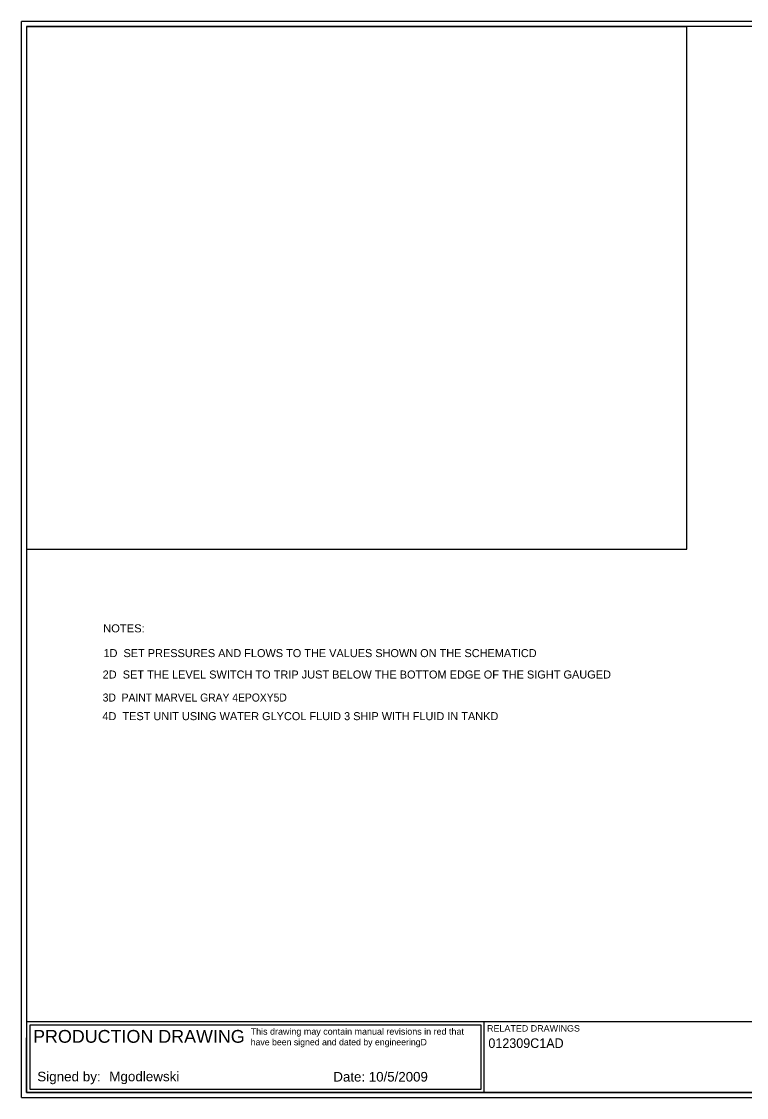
# Model space of a CAD drawing. Header units: millimetres. Extents: x 0 to 33, y 15 to 36.
# Drawn here: x 0.02 to 14.19, y 14.98 to 36.01 of the extents above; entities that cross this region are included whole.
import ezdxf

# ---------------------------------------------------------------- set-up
doc = ezdxf.new("R2010")
doc.units = ezdxf.units.MM
doc.styles.add('PDF Arial', font='arial.ttf')
picture_1 = doc.add_image_def('image1.png', size_in_pixel=(1291, 1021))

# ---------------------------------------------------------------- blocks, each defined once
blk = doc.blocks.new('012309-1HS_1')
at = {"color": 4, "transparency": 33554687}
for points in [[(32.974, 36.007), (0.016, 36.007)], [(0.016, 14.98), (0.016, 36.007)], [(32.874, 35.907), (0.116, 35.907)], [(0.116, 35.907), (0.116, 15.08)], [(32.874, 16.457), (0.116, 16.457)], [(9.065, 15.08), (9.065, 16.457)], [(0.116, 15.08), (0.116, 16.144)], [(0.016, 14.98), (32.974, 14.98)], [(0.116, 15.08), (32.874, 15.08)], [(32.874, 15.08), (0.116, 15.08)]]:
    blk.add_lwpolyline(points, dxfattribs=at)
at = {"color": 80, "transparency": 33554687}
for points in [[(0.116, 15.08), (9.065, 15.08), (9.065, 16.457), (0.116, 16.457), (0.116, 15.08)], [(0.179, 15.143), (9.003, 15.143), (9.003, 16.395), (0.179, 16.395), (0.179, 15.143)]]:
    blk.add_lwpolyline(points, dxfattribs=at)
at = {"char_height": 0.15638, "attachment_point": 7, "style": 'PDF Arial'}
for s, insert in [('\\W1.000660;NOTES:', (1.612, 24.068)), ('\\W0.977406;1D  SET PRESSURES AND FLOWS TO THE VALUES SHOWN ON THE SCHEMATICD', (1.619, 23.584)), ('\\W0.980838;2D  SET THE LEVEL SWITCH TO TRIP JUST BELOW THE BOTTOM EDGE OF THE SIGHT GAUGED', (1.602, 23.166)), ('\\W0.923657;3D  PAINT MARVEL GRAY 4EPOXY5D', (1.604, 22.716)), ('\\W0.978320;4D  TEST UNIT USING WATER GLYCOL FLUID 3 SHIP WITH FLUID IN TANKD', (1.598, 22.352))]:
    blk.add_mtext(s, dxfattribs=dict(at, insert=insert))
at = {"color": 80, "attachment_point": 7, "style": 'PDF Arial'}
for s, insert, char_height in [('\\W1.000696;PRODUCTION DRAWING', (0.242, 16.046), 0.25021), ('\\W1.000813;This drawing may contain manual revisions in red that', (4.497, 16.17), 0.1251), ('\\W0.977036;have been signed and dated by engineeringD', (4.497, 15.962), 0.1251), ('\\W1.001050;Signed by:', (0.324, 15.239), 0.18766), ('\\W1.000741;Mgodlewski', (1.732, 15.241), 0.18766), ('\\W0.990398;Date: 10/5/2009', (6.114, 15.289), 0.18766)]:
    blk.add_mtext(s, dxfattribs=dict(at, insert=insert, char_height=char_height))
at = {"color": 4, "insert": (9.118, 16.267), "char_height": 0.1251, "attachment_point": 7, "style": 'PDF Arial'}
blk.add_mtext('\\W1.000768;RELATED DRAWINGS', dxfattribs=at)
at = {"color": 7, "true_color": 0xfafafa, "insert": (9.145, 15.945), "char_height": 0.18766, "attachment_point": 7, "style": 'PDF Arial'}
blk.add_mtext('\\W0.934964;012309C1AD', dxfattribs=at)
image = blk.add_image(picture_1, insert=(0.115, 35.905), size_in_units=(12.913, 10.209))
image.dxf.v_pixel = (0, -0.0099986)
image.dxf.flags = 15

msp = doc.modelspace()

# ---------------------------------------------------------------- block references
msp.add_blockref('012309-1HS_1', (0, 0))

doc.saveas('drawing.dxf')
